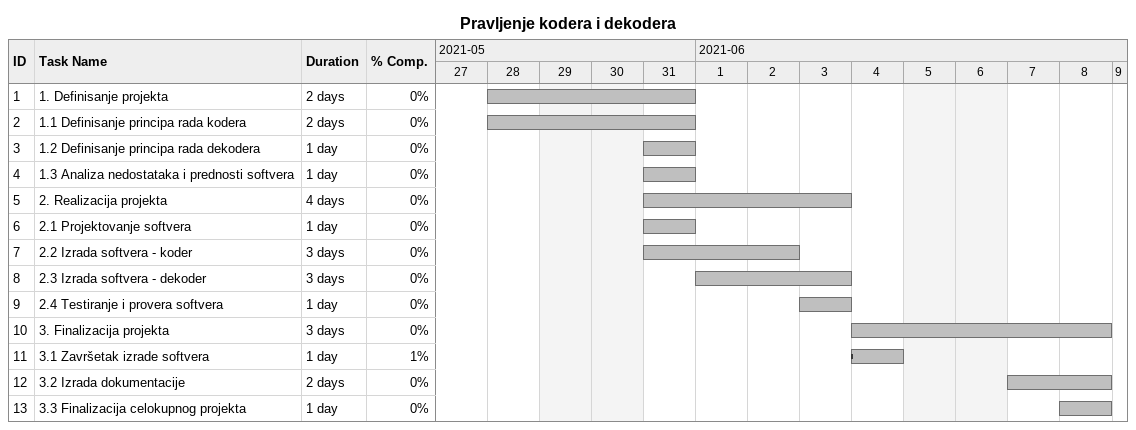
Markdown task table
Pravljenje kodera i dekodera

| ID | Task | Duration | Start | Finish | % complete |
|---|---|---|---|---|---|
| 1 | 1. Definisanje projekta | 2d | 2021-05-28 | 2021-05-31 | 0 |
| 2 | 1.1 Definisanje principa rada kodera | 2d | 2021-05-28 | 2021-05-31 | 0 |
| 3 | 1.2 Definisanje principa rada dekodera | 1d | 2021-05-31 | 2021-05-31 | 0 |
| 4 | 1.3 Analiza nedostataka i prednosti softvera | 1d | 2021-05-31 | 2021-05-31 | 0 |
| 5 | 2. Realizacija projekta | 4d | 2021-05-31 | 2021-06-03 | 0 |
| 6 | 2.1 Projektovanje softvera | 1d | 2021-05-31 | 2021-05-31 | 0 |
| 7 | 2.2 Izrada softvera - koder | 3d | 2021-05-31 | 2021-06-02 | 0 |
| 8 | 2.3 Izrada softvera - dekoder | 3d | 2021-06-01 | 2021-06-03 | 0 |
| 9 | 2.4 Testiranje i provera softvera | 1d | 2021-06-03 | 2021-06-03 | 0 |
| 10 | 3. Finalizacija projekta | 3d | 2021-06-04 | 2021-06-08 | 0 |
| 11 | 3.1 Završetak izrade softvera | 1d | 2021-06-04 | 2021-06-04 | 1 |
| 12 | 3.2 Izrada dokumentacije | 2d | 2021-06-07 | 2021-06-08 | 0 |
| 13 | 3.3 Finalizacija celokupnog projekta | 1d | 2021-06-08 | 2021-06-08 | 0 |
